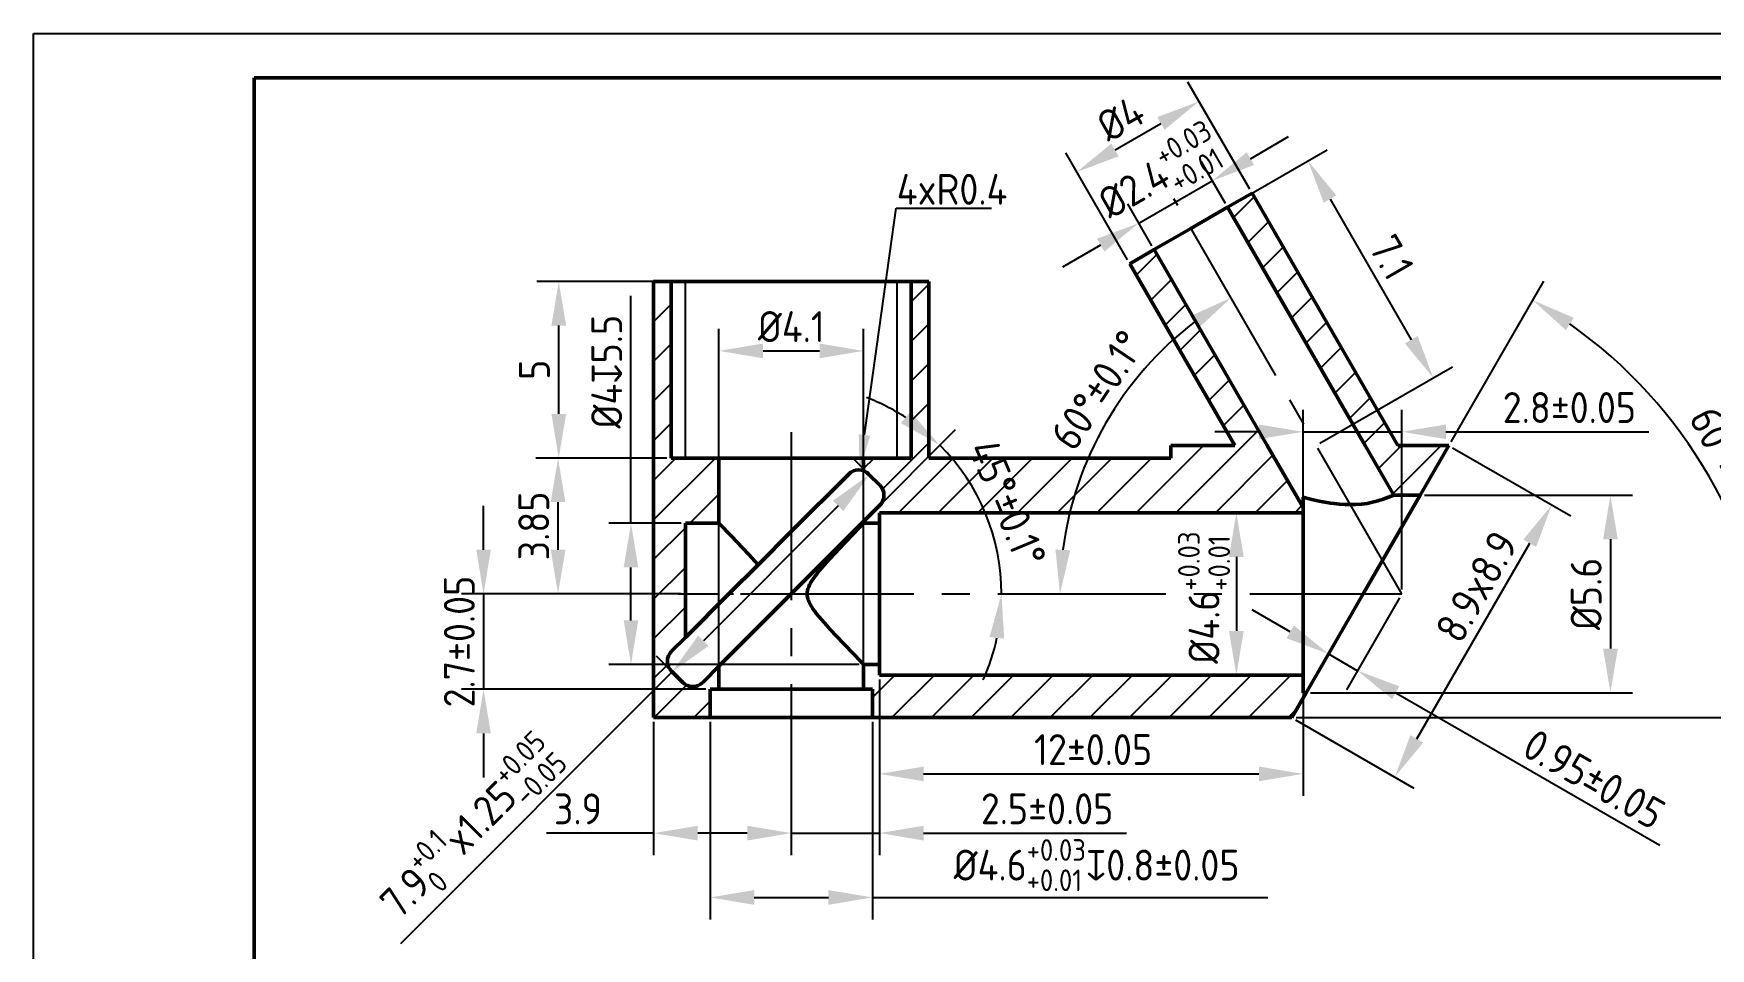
# Model space of a CAD drawing. Header units: millimetres. Extents: x 8465 to 8815, y 20 to 627.
# Drawn here: x 8465 to 8655, y 126.1 to 229.8 of the extents above; entities that cross this region are included whole.
import ezdxf
from ezdxf import colors
from ezdxf.entities.mleader import LeaderData, LeaderLine
from ezdxf.math import Vec2, Vec3

# ---------------------------------------------------------------- set-up
doc = ezdxf.new("R2010")
doc.units = ezdxf.units.MM
doc.linetypes.add('CENTER2', pattern=[28.575, 19.05, -3.175, 3.175, -3.175])
doc.layers.get('Defpoints').update_dxf_attribs({"linetype": 'CONTINUOUS'})
for name, color, linetype in [('中心线', 3, 'CENTER2'), ('尺寸', 4, 'CONTINUOUS'), ('细实线', 3, 'CONTINUOUS')]:
    doc.layers.add(name, color=color, linetype=linetype)
doc.layers.add('粗实线', color=2, linetype='CONTINUOUS', lineweight=50)
doc.styles.add('isocp3.5', font='isocp.shx', dxfattribs={"height": 3.5})
doc.styles.get("Standard").update_dxf_attribs({"font": '', "height": 2.5})
doc.styles.get('Standard').set_extended_font_data('SimSun')
doc.dimstyles.new('形位公差', dxfattribs={"dimtxt": 3.5, "dimasz": 5, "dimexe": 2.5, "dimexo": 0.5, "dimgap": 1, "dimtad": 1, "dimlfac": 0.25, "dimdsep": 46, "dimlunit": 6, "dimtxsty": 'isocp3.5', "dimcen": 2, "dimadec": 0, "dimazin": 0, "dimtfac": 1, "dimtmove": 0, "dimatfit": 3, "dimfxl": 1, "dimtolj": 1, "dimtzin": 0, "dimarcsym": 0})

# ---------------------------------------------------------------- blocks, each defined once
blk = doc.blocks.new('*D54')
at = {"layer": 'Defpoints', "color": 0, "ltscale": 0.5, "transparency": 16777216}
for p in [(8597.07, 222.07), (8603.08, 211.67), (8589.22, 203.67)]:
    blk.add_point(p, dxfattribs=at)
at = {"layer": '尺寸', "color": 0, "lineweight": -2, "ltscale": 0.5, "transparency": 16777216}
for p, q in [((8602.83, 212.11), (8595.82, 224.24)), ((8587.55, 216.57), (8592.74, 219.57)), ((8588.97, 204.11), (8581.97, 216.24))]:
    blk.add_line(p, q, dxfattribs=at)
at = {"layer": '尺寸', "color": 0, "ltscale": 0.5, "transparency": 16777216}
for points in [[(8592.33, 220.29), (8593.16, 218.85), (8597.07, 222.07)], [(8587.13, 217.29), (8587.96, 215.85), (8583.22, 214.07)]]:
    blk.add_solid(points, dxfattribs=at)
at = {"layer": '尺寸', "color": 0, "ltscale": 0.5, "transparency": 16777216, "insert": (8588.18, 220.11), "char_height": 3.5, "attachment_point": 5, "rotation": 30, "style": 'isocp3.5'}
blk.add_mtext('\\A1;%%C4', dxfattribs=at)
blk = doc.blocks.new('*D55')
at = {"layer": 'Defpoints', "color": 0, "ltscale": 0.5, "transparency": 16777216}
for p in [(8598.57, 213.08), (8600.31, 210.07), (8591.99, 205.27)]:
    blk.add_point(p, dxfattribs=at)
at = {"layer": '尺寸', "color": 0, "lineweight": -2, "ltscale": 0.5, "transparency": 16777216}
for p, q in [((8602.9, 215.58), (8607.23, 218.08)), ((8600.06, 210.51), (8597.32, 215.25)), ((8590.25, 208.28), (8598.57, 213.08)), ((8591.74, 205.71), (8589, 210.45)), ((8585.92, 205.78), (8581.59, 203.28))]:
    blk.add_line(p, q, dxfattribs=at)
at = {"layer": '尺寸', "color": 0, "ltscale": 0.5, "transparency": 16777216}
for points in [[(8602.48, 216.31), (8603.31, 214.86), (8598.57, 213.08)], [(8585.51, 206.51), (8586.34, 205.06), (8590.25, 208.28)]]:
    blk.add_solid(points, dxfattribs=at)
at = {"layer": '尺寸', "color": 0, "ltscale": 0.5, "transparency": 16777216, "insert": (8592.58, 213.86), "char_height": 3.5, "attachment_point": 5, "rotation": 29.9999, "style": 'isocp3.5'}
blk.add_mtext('\\A1;%%C2.4{\\H0.7x;\\S+0.03^ +0.01;}', dxfattribs=at)
blk = doc.blocks.new('*D56')
at = {"layer": 'Defpoints', "color": 0, "ltscale": 0.5, "transparency": 16777216}
for p in [(8596.15, 207.67), (8623.62, 190.74), (8610.35, 183.08)]:
    blk.add_point(p, dxfattribs=at)
at = {"layer": '尺寸', "color": 0, "lineweight": -2, "ltscale": 0.5, "transparency": 16777216}
for p, q in [((8596.58, 207.92), (8611.59, 216.58)), ((8611.92, 211), (8621.12, 195.07)), ((8610.78, 183.33), (8625.79, 191.99))]:
    blk.add_line(p, q, dxfattribs=at)
at = {"layer": '尺寸', "color": 0, "ltscale": 0.5, "transparency": 16777216}
for points in [[(8612.64, 211.42), (8611.2, 210.59), (8609.42, 215.33)], [(8621.84, 195.49), (8620.4, 194.65), (8623.62, 190.74)]]:
    blk.add_solid(points, dxfattribs=at)
at = {"layer": '尺寸', "color": 0, "ltscale": 0.5, "transparency": 16777216, "insert": (8618.9, 204.41), "char_height": 3.5, "attachment_point": 5, "rotation": 300, "style": 'isocp3.5'}
blk.add_mtext('\\A1;7.1', dxfattribs=at)
blk = doc.blocks.new('*D57')
at = {"layer": 'Defpoints', "color": 0, "ltscale": 0.5, "transparency": 16777216}
for p in [(8616.77, 168.16), (8620.06, 166.26), (8611.74, 159.46)]:
    blk.add_point(p, dxfattribs=at)
at = {"layer": '尺寸', "color": 0, "lineweight": -2, "ltscale": 0.5, "transparency": 16777216}
for p, q in [((8616.52, 167.73), (8610.49, 157.3)), ((8619.81, 165.83), (8613.79, 155.4)), ((8607.41, 161.96), (8603.08, 164.46)), ((8611.74, 159.46), (8615.04, 157.56)), ((8619.37, 155.06), (8649.29, 137.79))]:
    blk.add_line(p, q, dxfattribs=at)
at = {"layer": '尺寸', "color": 0, "ltscale": 0.5, "transparency": 16777216}
for points in [[(8607.83, 162.69), (8607, 161.24), (8611.74, 159.46)], [(8619.78, 155.79), (8618.95, 154.34), (8615.04, 157.56)]]:
    blk.add_solid(points, dxfattribs=at)
at = {"layer": '尺寸', "color": 0, "ltscale": 0.5, "transparency": 16777216, "insert": (8641.85, 145.26), "char_height": 3.5, "attachment_point": 5, "rotation": 330.0001, "style": 'isocp3.5'}
blk.add_mtext('\\A1;0.95±0.05', dxfattribs=at)
blk = doc.blocks.new('*D58')
at = {"layer": 'Defpoints', "color": 0, "ltscale": 0.5, "transparency": 16777216}
for p in [(8625.38, 183.08), (8637.05, 176.34), (8607.58, 152.25)]:
    blk.add_point(p, dxfattribs=at)
at = {"layer": '尺寸', "color": 0, "lineweight": -2, "ltscale": 0.5, "transparency": 16777216}
for p, q in [((8625.81, 182.83), (8639.22, 175.09)), ((8621.75, 149.84), (8634.55, 172.01)), ((8608.01, 152), (8621.42, 144.26))]:
    blk.add_line(p, q, dxfattribs=at)
at = {"layer": '尺寸', "color": 0, "ltscale": 0.5, "transparency": 16777216}
for points in [[(8633.83, 172.42), (8635.28, 171.59), (8637.05, 176.34)], [(8621.03, 150.25), (8622.48, 149.42), (8619.25, 145.51)]]:
    blk.add_solid(points, dxfattribs=at)
at = {"layer": '尺寸', "color": 0, "ltscale": 0.5, "transparency": 16777216, "insert": (8628.54, 167.09), "char_height": 3.5, "attachment_point": 5, "rotation": 60, "style": 'isocp3.5'}
blk.add_mtext('\\A1;8.9x8.9', dxfattribs=at)
blk = doc.blocks.new('*D59')
at = {"layer": 'Defpoints', "color": 0, "ltscale": 0.5, "transparency": 16777216}
for p in [(8622.14, 177.46), (8609.2, 155.06), (8643.7, 155.06)]:
    blk.add_point(p, dxfattribs=at)
at = {"layer": '尺寸', "color": 0, "lineweight": -2, "ltscale": 0.5, "transparency": 16777216}
for p, q in [((8622.64, 177.46), (8646.2, 177.46)), ((8643.7, 172.46), (8643.7, 160.06)), ((8609.7, 155.06), (8646.2, 155.06))]:
    blk.add_line(p, q, dxfattribs=at)
at = {"layer": '尺寸', "color": 0, "ltscale": 0.5, "transparency": 16777216}
for points in [[(8642.87, 172.46), (8644.53, 172.46), (8643.7, 177.46)], [(8642.87, 160.06), (8644.53, 160.06), (8643.7, 155.06)]]:
    blk.add_solid(points, dxfattribs=at)
at = {"layer": '尺寸', "color": 0, "ltscale": 0.5, "transparency": 16777216, "insert": (8640.95, 166.26), "char_height": 3.5, "attachment_point": 5, "rotation": 90, "style": 'isocp3.5'}
blk.add_mtext('\\A1;%%C5.6', dxfattribs=at)
blk = doc.blocks.new('*D60')
at = {"layer": 'Defpoints', "color": 0, "ltscale": 0.5, "transparency": 16777216}
for p in [(8649.42, 187.35), (8625.38, 183.08), (8622.14, 177.46), (8560.06, 152.25), (8607.58, 152.25)]:
    blk.add_point(p, dxfattribs=at)
at = {"layer": '尺寸', "color": 0, "lineweight": -2, "ltscale": 0.5, "transparency": 16777216}
for p, q in [((8625.63, 183.51), (8636.14, 201.71)), ((8608.08, 152.25), (8664.69, 152.25))]:
    blk.add_line(p, q, dxfattribs=at)
blk.add_arc((8607.58, 152.25), 54.62, 5.2471, 54.7528, dxfattribs=at)
at = {"layer": '尺寸', "color": 0, "ltscale": 0.5, "transparency": 16777216}
for points in [[(8638.65, 196.15), (8639.55, 197.55), (8634.89, 199.55)], [(8662.8, 157.28), (8661.13, 157.2), (8662.19, 152.25)]]:
    blk.add_solid(points, dxfattribs=at)
at = {"layer": '尺寸', "color": 0, "ltscale": 0.5, "transparency": 16777216, "insert": (8658.2, 179.24), "char_height": 3.5, "attachment_point": 5, "rotation": 298.0637, "style": 'isocp3.5'}
blk.add_mtext('\\A1;60°±0.25°', dxfattribs=at)
blk = doc.blocks.new('*D61')
at = {"layer": 'Defpoints', "color": 0, "ltscale": 0.5, "transparency": 16777216}
for p in [(8620.06, 184.63), (8608.86, 166.26), (8620.06, 166.26)]:
    blk.add_point(p, dxfattribs=at)
at = {"layer": '尺寸', "color": 0, "lineweight": -2, "ltscale": 0.5, "transparency": 16777216}
for p, q in [((8608.86, 166.76), (8608.86, 187.13)), ((8620.06, 166.76), (8620.06, 187.13)), ((8603.86, 184.63), (8598.86, 184.63)), ((8608.86, 184.63), (8620.06, 184.63)), ((8625.06, 184.63), (8648.04, 184.63))]:
    blk.add_line(p, q, dxfattribs=at)
at = {"layer": '尺寸', "color": 0, "ltscale": 0.5, "transparency": 16777216}
for points in [[(8603.86, 185.46), (8603.86, 183.8), (8608.86, 184.63)], [(8625.06, 185.46), (8625.06, 183.8), (8620.06, 184.63)]]:
    blk.add_solid(points, dxfattribs=at)
at = {"layer": '尺寸', "color": 0, "ltscale": 0.5, "transparency": 16777216, "insert": (8639.05, 187.38), "char_height": 3.5, "attachment_point": 5, "style": 'isocp3.5'}
blk.add_mtext('\\A1;2.8±0.05', dxfattribs=at)
blk = doc.blocks.new('*D62')
at = {"layer": 'Defpoints', "color": 0, "ltscale": 0.5, "transparency": 16777216}
for p in [(8608.86, 175.46), (8601.3, 157.06), (8608.86, 157.06)]:
    blk.add_point(p, dxfattribs=at)
at = {"layer": '尺寸', "color": 0, "lineweight": -2, "ltscale": 0.5, "transparency": 16777216}
for p, q in [((8608.36, 175.46), (8598.8, 175.46)), ((8601.3, 170.46), (8601.3, 162.06)), ((8608.36, 157.06), (8598.8, 157.06))]:
    blk.add_line(p, q, dxfattribs=at)
at = {"layer": '尺寸', "color": 0, "ltscale": 0.5, "transparency": 16777216}
for points in [[(8600.47, 170.46), (8602.14, 170.46), (8601.3, 175.46)], [(8600.47, 162.06), (8602.14, 162.06), (8601.3, 157.06)]]:
    blk.add_solid(points, dxfattribs=at)
at = {"layer": '尺寸', "color": 0, "ltscale": 0.5, "transparency": 16777216, "insert": (8597.64, 165.84), "char_height": 3.5, "attachment_point": 5, "rotation": 90, "style": 'isocp3.5'}
blk.add_mtext('\\A1;%%C4.6{\\H0.7x;\\S+0.03^ +0.01;}', dxfattribs=at)
blk = doc.blocks.new('*D63')
at = {"layer": 'Defpoints', "color": 0, "ltscale": 0.5, "transparency": 16777216}
for p in [(8594.22, 211.01), (8583.65, 179.51), (8545.68, 166.26), (8620.06, 166.26), (8620.06, 166.26)]:
    blk.add_point(p, dxfattribs=at)
at = {"layer": '尺寸', "color": 0, "lineweight": -2, "ltscale": 0.5, "transparency": 16777216}
blk.add_arc((8620.06, 166.26), 38.74, 127.3993, 172.6007, dxfattribs=at)
at = {"layer": '尺寸', "color": 0, "ltscale": 0.5, "transparency": 16777216}
for points in [[(8596.06, 197.73), (8596.99, 196.35), (8600.68, 199.81)], [(8582.47, 171.2), (8580.8, 171.3), (8581.31, 166.26)]]:
    blk.add_solid(points, dxfattribs=at)
at = {"layer": '尺寸', "color": 0, "ltscale": 0.5, "transparency": 16777216, "insert": (8585.59, 189.36), "char_height": 3.5, "attachment_point": 5, "rotation": 56.1696, "style": 'isocp3.5'}
blk.add_mtext('\\A1;60°±0.1°', dxfattribs=at)
blk = doc.blocks.new('*D64')
at = {"layer": 'Defpoints', "color": 0, "ltscale": 0.5, "transparency": 16777216}
for p in [(8559.06, 174.46), (8573.87, 172.43), (8545.68, 166.26), (8550.86, 166.26), (8620.06, 166.26)]:
    blk.add_point(p, dxfattribs=at)
at = {"layer": '尺寸', "color": 0, "lineweight": -2, "ltscale": 0.5, "transparency": 16777216}
blk.add_line((8559.41, 174.82), (8569.47, 184.88), dxfattribs=at)
for start, end in [(57.046, 69.092), (360, 45.0001), (335.9081, 347.9541)]:
    blk.add_arc((8550.86, 166.26), 23.83, start, end, dxfattribs=at)
at = {"layer": '尺寸', "color": 0, "ltscale": 0.5, "transparency": 16777216}
for points in [[(8564.34, 186.9), (8563.29, 185.61), (8567.7, 183.11)], [(8573.33, 161.38), (8574.99, 161.2), (8574.68, 166.26)]]:
    blk.add_solid(points, dxfattribs=at)
at = {"layer": '尺寸', "color": 0, "ltscale": 0.5, "transparency": 16777216, "insert": (8575.37, 176.52), "char_height": 3.5, "attachment_point": 5, "rotation": 292.714, "style": 'isocp3.5'}
blk.add_mtext('\\A1;45°±0.1°', dxfattribs=at)
blk = doc.blocks.new('*D65')
at = {"layer": 'Defpoints', "color": 0, "ltscale": 0.5, "transparency": 16777216}
for p in [(8559.06, 193.8), (8542.66, 155.46), (8559.06, 155.46)]:
    blk.add_point(p, dxfattribs=at)
at = {"layer": '尺寸', "color": 0, "lineweight": -2, "ltscale": 0.5, "transparency": 16777216}
for p, q in [((8542.66, 155.96), (8542.66, 196.3)), ((8559.06, 155.96), (8559.06, 196.3)), ((8547.66, 193.8), (8554.06, 193.8))]:
    blk.add_line(p, q, dxfattribs=at)
at = {"layer": '尺寸', "color": 0, "ltscale": 0.5, "transparency": 16777216}
for points in [[(8547.66, 194.63), (8547.66, 192.96), (8542.66, 193.8)], [(8554.06, 194.63), (8554.06, 192.96), (8559.06, 193.8)]]:
    blk.add_solid(points, dxfattribs=at)
at = {"layer": '尺寸', "color": 0, "ltscale": 0.5, "transparency": 16777216, "insert": (8550.86, 196.55), "char_height": 3.5, "attachment_point": 5, "style": 'isocp3.5'}
blk.add_mtext('\\A1;%%C4.1', dxfattribs=at)
blk = doc.blocks.new('*D66')
at = {"layer": 'Defpoints', "color": 0, "ltscale": 0.5, "transparency": 16777216}
for p in [(8524.5, 201.66), (8537.26, 201.66), (8537.26, 181.66)]:
    blk.add_point(p, dxfattribs=at)
at = {"layer": '尺寸', "color": 0, "lineweight": -2, "ltscale": 0.5, "transparency": 16777216}
for p, q in [((8536.76, 201.66), (8522, 201.66)), ((8524.5, 186.66), (8524.5, 196.66)), ((8536.76, 181.66), (8522, 181.66))]:
    blk.add_line(p, q, dxfattribs=at)
at = {"layer": '尺寸', "color": 0, "ltscale": 0.5, "transparency": 16777216}
for points in [[(8523.67, 196.66), (8525.34, 196.66), (8524.5, 201.66)], [(8523.67, 186.66), (8525.34, 186.66), (8524.5, 181.66)]]:
    blk.add_solid(points, dxfattribs=at)
at = {"layer": '尺寸', "color": 0, "ltscale": 0.5, "transparency": 16777216, "insert": (8521.75, 191.66), "char_height": 3.5, "attachment_point": 5, "rotation": 90, "style": 'isocp3.5'}
blk.add_mtext('\\A1;5', dxfattribs=at)
blk = doc.blocks.new('*D67')
at = {"layer": 'Defpoints', "color": 0, "ltscale": 0.5, "transparency": 16777216}
for p in [(8538.86, 174.26), (8532.69, 158.26), (8559.06, 158.26)]:
    blk.add_point(p, dxfattribs=at)
at = {"layer": '尺寸', "color": 0, "lineweight": -2, "ltscale": 0.5, "transparency": 16777216}
for p, q in [((8532.69, 174.26), (8532.69, 200.02)), ((8538.36, 174.26), (8530.19, 174.26)), ((8532.69, 163.26), (8532.69, 169.26)), ((8558.56, 158.26), (8530.19, 158.26))]:
    blk.add_line(p, q, dxfattribs=at)
at = {"layer": '尺寸', "color": 0, "ltscale": 0.5, "transparency": 16777216}
for points in [[(8531.86, 169.26), (8533.52, 169.26), (8532.69, 174.26)], [(8531.86, 163.26), (8533.52, 163.26), (8532.69, 158.26)]]:
    blk.add_solid(points, dxfattribs=at)
at = {"layer": '尺寸', "color": 0, "ltscale": 0.5, "transparency": 16777216, "insert": (8529.94, 191.44), "char_height": 3.5, "attachment_point": 5, "rotation": 90, "style": 'isocp3.5'}
blk.add_mtext('\\A1;%%C4{\\Fgdt|c134;x\\Fisocp|c134;\\H0.99998x;5.5}', dxfattribs=at)
blk = doc.blocks.new('*D68')
at = {"layer": 'Defpoints', "color": 0, "ltscale": 0.5, "transparency": 16777216}
for p in [(8524.42, 181.66), (8537.26, 181.66), (8538.86, 166.26)]:
    blk.add_point(p, dxfattribs=at)
at = {"layer": '尺寸', "color": 0, "lineweight": -2, "ltscale": 0.5, "transparency": 16777216}
for p, q in [((8536.76, 181.66), (8521.92, 181.66)), ((8524.42, 171.26), (8524.42, 176.66)), ((8538.36, 166.26), (8521.92, 166.26))]:
    blk.add_line(p, q, dxfattribs=at)
at = {"layer": '尺寸', "color": 0, "ltscale": 0.5, "transparency": 16777216}
for points in [[(8523.59, 176.66), (8525.26, 176.66), (8524.42, 181.66)], [(8523.59, 171.26), (8525.26, 171.26), (8524.42, 166.26)]]:
    blk.add_solid(points, dxfattribs=at)
at = {"layer": '尺寸', "color": 0, "ltscale": 0.5, "transparency": 16777216, "insert": (8521.67, 173.96), "char_height": 3.5, "attachment_point": 5, "rotation": 90, "style": 'isocp3.5'}
blk.add_mtext('\\A1;3.85', dxfattribs=at)
blk = doc.blocks.new('*D69')
at = {"layer": 'Defpoints', "color": 0, "ltscale": 0.5, "transparency": 16777216}
for p in [(8538.86, 166.26), (8515.98, 155.46), (8541.66, 155.46)]:
    blk.add_point(p, dxfattribs=at)
at = {"layer": '尺寸', "color": 0, "lineweight": -2, "ltscale": 0.5, "transparency": 16777216}
for p, q in [((8515.98, 171.26), (8515.98, 176.26)), ((8538.36, 166.26), (8513.48, 166.26)), ((8515.98, 166.26), (8515.98, 155.46)), ((8541.16, 155.46), (8513.48, 155.46)), ((8515.98, 150.46), (8515.98, 145.46))]:
    blk.add_line(p, q, dxfattribs=at)
at = {"layer": '尺寸', "color": 0, "ltscale": 0.5, "transparency": 16777216}
for points in [[(8515.15, 171.26), (8516.81, 171.26), (8515.98, 166.26)], [(8515.15, 150.46), (8516.81, 150.46), (8515.98, 155.46)]]:
    blk.add_solid(points, dxfattribs=at)
at = {"layer": '尺寸', "color": 0, "ltscale": 0.5, "transparency": 16777216, "insert": (8513.23, 160.86), "char_height": 3.5, "attachment_point": 5, "rotation": 90, "style": 'isocp3.5'}
blk.add_mtext('\\A1;2.7±0.05', dxfattribs=at)
blk = doc.blocks.new('*D70')
at = {"layer": 'Defpoints', "color": 0, "ltscale": 0.5, "transparency": 16777216}
for p in [(8560.86, 157.06), (8608.86, 157.06), (8608.86, 145.87)]:
    blk.add_point(p, dxfattribs=at)
at = {"layer": '尺寸', "color": 0, "lineweight": -2, "ltscale": 0.5, "transparency": 16777216}
for p, q in [((8560.86, 156.56), (8560.86, 143.37)), ((8608.86, 156.56), (8608.86, 143.37)), ((8565.86, 145.87), (8603.86, 145.87))]:
    blk.add_line(p, q, dxfattribs=at)
at = {"layer": '尺寸', "color": 0, "ltscale": 0.5, "transparency": 16777216}
for points in [[(8565.86, 146.7), (8565.86, 145.03), (8560.86, 145.87)], [(8603.86, 146.7), (8603.86, 145.03), (8608.86, 145.87)]]:
    blk.add_solid(points, dxfattribs=at)
at = {"layer": '尺寸', "color": 0, "ltscale": 0.5, "transparency": 16777216, "insert": (8585.07, 148.62), "char_height": 3.5, "attachment_point": 5, "style": 'isocp3.5'}
blk.add_mtext('\\A1;12±0.05', dxfattribs=at)
blk = doc.blocks.new('*D71')
at = {"layer": 'Defpoints', "color": 0, "ltscale": 0.5, "transparency": 16777216}
for p in [(8559.7, 179.76), (8560.26, 179.2), (8537.92, 156.86)]:
    blk.add_point(p, dxfattribs=at)
at = {"layer": '尺寸', "color": 0, "lineweight": -2, "ltscale": 0.5, "transparency": 16777216}
for p, q in [((8559.91, 179.56), (8557.93, 181.53)), ((8556.16, 176.23), (8540.89, 160.96)), ((8537.56, 157.21), (8535.59, 159.19)), ((8537.35, 157.42), (8506.55, 126.62))]:
    blk.add_line(p, q, dxfattribs=at)
at = {"layer": '尺寸', "color": 0, "ltscale": 0.5, "transparency": 16777216}
for points in [[(8555.57, 176.82), (8556.75, 175.64), (8559.7, 179.76)], [(8540.3, 161.54), (8541.48, 160.37), (8537.35, 157.42)]]:
    blk.add_solid(points, dxfattribs=at)
at = {"layer": '尺寸', "color": 0, "ltscale": 0.5, "transparency": 16777216, "insert": (8514.38, 139.7), "char_height": 3.5, "attachment_point": 5, "rotation": 45, "style": 'isocp3.5'}
blk.add_mtext('\\A1;7.9{\\H0.7x;\\S+0.1^ 0;\\H1.4286x;x1.25\\H0.7x;\\S+0.05^ -0.05;}', dxfattribs=at)
blk = doc.blocks.new('*D72')
at = {"layer": 'Defpoints', "color": 0, "ltscale": 0.5, "transparency": 16777216}
for p in [(8535.26, 152.25), (8550.86, 152.25), (8535.26, 139.15)]:
    blk.add_point(p, dxfattribs=at)
at = {"layer": '尺寸', "color": 0, "lineweight": -2, "ltscale": 0.5, "transparency": 16777216}
for p, q in [((8535.26, 151.75), (8535.26, 136.65)), ((8550.86, 151.75), (8550.86, 136.65)), ((8535.26, 139.15), (8523.11, 139.15)), ((8545.86, 139.15), (8540.26, 139.15))]:
    blk.add_line(p, q, dxfattribs=at)
at = {"layer": '尺寸', "color": 0, "ltscale": 0.5, "transparency": 16777216}
for points in [[(8540.26, 139.99), (8540.26, 138.32), (8535.26, 139.15)], [(8545.86, 139.99), (8545.86, 138.32), (8550.86, 139.15)]]:
    blk.add_solid(points, dxfattribs=at)
at = {"layer": '尺寸', "color": 0, "ltscale": 0.5, "transparency": 16777216, "insert": (8526.68, 141.9), "char_height": 3.5, "attachment_point": 5, "style": 'isocp3.5'}
blk.add_mtext('\\A1;3.9', dxfattribs=at)
blk = doc.blocks.new('*D73')
at = {"layer": 'Defpoints', "color": 0, "ltscale": 0.5, "transparency": 16777216}
for p in [(8560.86, 157.06), (8550.86, 152.25), (8560.86, 139.16)]:
    blk.add_point(p, dxfattribs=at)
at = {"layer": '尺寸', "color": 0, "lineweight": -2, "ltscale": 0.5, "transparency": 16777216}
for p, q in [((8560.86, 156.56), (8560.86, 136.66)), ((8550.86, 151.75), (8550.86, 136.66)), ((8545.86, 139.16), (8540.86, 139.16)), ((8550.86, 139.16), (8560.86, 139.16)), ((8565.86, 139.16), (8588.84, 139.16))]:
    blk.add_line(p, q, dxfattribs=at)
at = {"layer": '尺寸', "color": 0, "ltscale": 0.5, "transparency": 16777216}
for points in [[(8545.86, 139.99), (8545.86, 138.32), (8550.86, 139.16)], [(8565.86, 139.99), (8565.86, 138.32), (8560.86, 139.16)]]:
    blk.add_solid(points, dxfattribs=at)
at = {"layer": '尺寸', "color": 0, "ltscale": 0.5, "transparency": 16777216, "insert": (8579.85, 141.91), "char_height": 3.5, "attachment_point": 5, "style": 'isocp3.5'}
blk.add_mtext('\\A1;2.5±0.05', dxfattribs=at)
blk = doc.blocks.new('*D74')
at = {"layer": 'Defpoints', "color": 0, "ltscale": 0.5, "transparency": 16777216}
for p in [(8541.66, 152.25), (8560.06, 152.25), (8560.06, 131.87)]:
    blk.add_point(p, dxfattribs=at)
at = {"layer": '尺寸', "color": 0, "lineweight": -2, "ltscale": 0.5, "transparency": 16777216}
for p, q in [((8541.66, 151.75), (8541.66, 129.37)), ((8560.06, 151.75), (8560.06, 129.37)), ((8546.66, 131.87), (8555.06, 131.87)), ((8560.06, 131.87), (8604.88, 131.87))]:
    blk.add_line(p, q, dxfattribs=at)
at = {"layer": '尺寸', "color": 0, "ltscale": 0.5, "transparency": 16777216}
for points in [[(8546.66, 132.7), (8546.66, 131.03), (8541.66, 131.87)], [(8555.06, 132.7), (8555.06, 131.03), (8560.06, 131.87)]]:
    blk.add_solid(points, dxfattribs=at)
at = {"layer": '尺寸', "color": 0, "ltscale": 0.5, "transparency": 16777216, "insert": (8585.46, 135.53), "char_height": 3.5, "attachment_point": 5, "style": 'isocp3.5'}
blk.add_mtext('\\A1;%%C4.6{\\H0.7x;\\S+0.03^ +0.01;\\Fgdt|c134;\\H1.4286x;x\\Fisocp|c134;\\H0.99998x;0.8±0.05}', dxfattribs=at)

msp = doc.modelspace()

# ---------------------------------------------------------------- hatches: boundary and pattern name
at = {"layer": '细实线', "ltscale": 0.5}
h = msp.add_hatch(dxfattribs=at)
h.set_pattern_fill('ANSI31', color=256)
h.paths.add_polyline_path([(8591.992, 205.272), (8589.22, 203.672), (8601.111, 183.077), (8593.857, 183.077), (8593.857, 181.662), (8566.457, 181.662), (8566.457, 201.662), (8564.522, 201.662), (8564.457, 201.624), (8564.457, 181.662), (8559.057, 181.662), (8559.057, 180.204, -0.105874), (8559.621, 179.842), (8560.898, 178.565, -0.4123369), (8560.905, 176.31), (8559.057, 174.462), (8559.057, 174.262), (8560.857, 174.262), (8560.857, 175.462), (8608.857, 175.462), (8608.857, 176.061), (8604.806, 183.077)])
h.paths.add_polyline_path([(8603.077, 211.672), (8600.305, 210.072), (8615.891, 183.077), (8619.133, 177.462), (8622.135, 177.462), (8625.377, 183.077), (8619.586, 183.077)])
h.paths.add_polyline_path([(8542.657, 181.662), (8537.257, 181.662), (8537.257, 201.662), (8535.257, 201.662), (8535.257, 152.246), (8541.657, 152.246), (8541.657, 155.462), (8542.657, 155.462), (8542.657, 158.062), (8540.82, 156.225, -0.4142142), (8538.557, 156.216), (8537.28, 157.494, -0.412677), (8537.274, 159.75), (8538.857, 161.333), (8538.857, 174.262), (8542.657, 174.262)])
h.paths.add_polyline_path([(8609.203, 155.062), (8608.857, 155.062), (8608.857, 157.062), (8560.857, 157.062), (8560.857, 158.262), (8559.057, 158.262), (8559.057, 155.462), (8560.057, 155.462), (8560.057, 152.246), (8607.577, 152.246)])

# ---------------------------------------------------------------- linework, layer by layer
at = {"layer": '中心线'}
for p, q in [((8620.057, 166.262), (8594.219, 211.014)), ((8550.857, 184.603), (8550.857, 149.303)), ((8545.684, 166.262), (8620.057, 166.262))]:
    msp.add_line(p, q, dxfattribs=at)
at = {"layer": '中心线', "ltscale": 0.247061}
msp.add_line((8538.033, 166.262), (8547.916, 166.262), dxfattribs=at)
at = {"layer": '尺寸', "ltscale": 0.5}
for p, q in [((8589.22, 203.672), (8603.077, 211.672)), ((8562.753, 209.98), (8573.538, 209.98))]:
    msp.add_line(p, q, dxfattribs=at)
at = {"layer": '粗实线'}
for p, q in [((8489.975, 224.759), (8756.975, 224.759)), ((8489.975, 24.759), (8489.975, 224.759)), ((8619.586, 183.077), (8603.077, 211.672)), ((8615.891, 183.077), (8600.305, 210.072)), ((8604.806, 183.077), (8591.992, 205.272)), ((8601.111, 183.077), (8589.22, 203.672)), ((8535.257, 201.662), (8535.257, 152.246)), ((8537.257, 201.662), (8537.257, 181.662)), ((8562.857, 201.662), (8538.857, 201.662)), ((8564.457, 201.662), (8564.457, 181.662)), ((8566.457, 201.662), (8566.457, 181.662)), ((8593.857, 181.662), (8566.457, 181.662)), ((8608.857, 175.462), (8560.857, 175.462)), ((8608.857, 157.062), (8560.857, 157.062)), ((8560.057, 152.246), (8607.577, 152.246))]:
    msp.add_line(p, q, dxfattribs=at)
at = {"layer": '粗实线', "ltscale": 0.080002}
msp.add_line((8603.077, 211.672), (8600.305, 210.072), dxfattribs=at)
at = {"layer": '粗实线', "ltscale": 0.119999}
for p, q in [((8600.305, 210.072), (8596.149, 207.672)), ((8596.149, 207.672), (8591.992, 205.272))]:
    msp.add_line(p, q, dxfattribs=at)
at = {"layer": '粗实线', "ltscale": 0.080001}
msp.add_line((8591.992, 205.272), (8589.22, 203.672), dxfattribs=at)
at = {"layer": '粗实线', "ltscale": 0.05}
for p, q in [((8535.257, 201.662), (8537.257, 201.662)), ((8564.457, 201.662), (8566.457, 201.662)), ((8608.857, 157.062), (8608.857, 155.062))]:
    msp.add_line(p, q, dxfattribs=at)
at = {"layer": '粗实线', "ltscale": 0.04}
msp.add_line((8538.857, 201.662), (8537.257, 201.662), dxfattribs=at)
at = {"layer": '粗实线', "ltscale": 0.039999}
msp.add_line((8564.457, 201.662), (8562.857, 201.662), dxfattribs=at)
at = {"layer": '粗实线', "ltscale": 0.001872}
msp.add_line((8564.457, 201.624), (8564.522, 201.662), dxfattribs=at)
at = {"layer": '粗实线', "ltscale": 0.035381}
msp.add_line((8593.857, 183.077), (8593.857, 181.662), dxfattribs=at)
at = {"layer": '粗实线', "ltscale": 0.181352}
msp.add_line((8593.857, 183.077), (8601.111, 183.077), dxfattribs=at)
at = {"layer": '粗实线', "ltscale": 0.202541}
msp.add_line((8608.857, 176.061), (8604.806, 183.077), dxfattribs=at)
at = {"layer": '粗实线', "ltscale": 0.162099}
msp.add_line((8619.133, 177.462), (8615.891, 183.077), dxfattribs=at)
at = {"layer": '粗实线', "ltscale": 0.144778}
msp.add_line((8619.586, 183.077), (8625.377, 183.077), dxfattribs=at)
at = {"layer": '粗实线', "ltscale": 0.162098}
msp.add_line((8625.377, 183.077), (8622.135, 177.462), dxfattribs=at)
at = {"layer": '粗实线', "ltscale": 0.135}
for p, q in [((8542.657, 181.662), (8537.257, 181.662)), ((8564.457, 181.662), (8559.057, 181.662))]:
    msp.add_line(p, q, dxfattribs=at)
at = {"layer": '粗实线', "ltscale": 0.205}
for p, q in [((8550.857, 181.662), (8542.657, 181.662)), ((8559.057, 181.662), (8550.857, 181.662)), ((8550.857, 155.462), (8542.657, 155.462)), ((8559.057, 155.462), (8550.857, 155.462))]:
    msp.add_line(p, q, dxfattribs=at)
at = {"layer": '粗实线', "ltscale": 0.185001}
msp.add_line((8542.657, 174.262), (8542.657, 181.662), dxfattribs=at)
at = {"layer": '粗实线', "ltscale": 0.036433}
msp.add_line((8559.057, 180.204), (8559.057, 181.662), dxfattribs=at)
at = {"layer": '粗实线', "ltscale": 0.23}
for p, q in [((8557.362, 179.838), (8550.857, 173.333)), ((8608.857, 175.462), (8608.857, 166.262)), ((8541.657, 152.246), (8550.857, 152.246)), ((8550.857, 152.246), (8560.057, 152.246))]:
    msp.add_line(p, q, dxfattribs=at)
at = {"layer": '粗实线', "ltscale": 0.044999}
for p, q in [((8559.625, 179.838), (8560.898, 178.565)), ((8537.28, 157.494), (8538.553, 156.221))]:
    msp.add_line(p, q, dxfattribs=at)
at = {"layer": '粗实线', "ltscale": 0.029105}
msp.add_line((8608.857, 177.225), (8608.857, 176.061), dxfattribs=at)
at = {"layer": '粗实线', "ltscale": 0.323316}
msp.add_line((8622.135, 177.462), (8615.669, 166.262), dxfattribs=at)
at = {"layer": '粗实线', "ltscale": 0.075056}
msp.add_line((8622.135, 177.462), (8619.133, 177.462), dxfattribs=at)
at = {"layer": '粗实线', "ltscale": 0.065087}
for p, q in [((8560.898, 176.303), (8559.057, 174.462)), ((8542.657, 158.062), (8540.816, 156.221))]:
    msp.add_line(p, q, dxfattribs=at)
at = {"layer": '粗实线', "ltscale": 0.03}
msp.add_line((8560.857, 175.462), (8560.857, 174.262), dxfattribs=at)
at = {"layer": '粗实线', "ltscale": 0.014975}
msp.add_line((8608.857, 176.061), (8608.857, 175.462), dxfattribs=at)
at = {"layer": '粗实线', "ltscale": 0.095}
msp.add_line((8538.857, 174.262), (8542.657, 174.262), dxfattribs=at)
at = {"layer": '粗实线', "ltscale": 0.323222}
msp.add_line((8538.857, 174.262), (8538.857, 161.333), dxfattribs=at)
at = {"layer": '粗实线', "ltscale": 0.1331}
msp.add_line((8550.857, 173.333), (8547.092, 169.568), dxfattribs=at)
at = {"layer": '粗实线', "ltscale": 0.289914}
msp.add_line((8559.057, 174.462), (8550.857, 166.262), dxfattribs=at)
at = {"layer": '粗实线', "ltscale": 0.005}
msp.add_line((8559.057, 174.262), (8559.057, 174.462), dxfattribs=at)
at = {"layer": '粗实线', "ltscale": 0.045}
for p, q in [((8559.057, 174.262), (8560.857, 174.262)), ((8559.057, 158.262), (8560.857, 158.262))]:
    msp.add_line(p, q, dxfattribs=at)
at = {"layer": '粗实线', "ltscale": 0.2}
for p, q in [((8560.857, 166.262), (8560.857, 174.262)), ((8560.857, 158.262), (8560.857, 166.262))]:
    msp.add_line(p, q, dxfattribs=at)
at = {"layer": '粗实线', "ltscale": 0.1169}
msp.add_line((8543.786, 166.262), (8547.092, 169.568), dxfattribs=at)
at = {"layer": '粗实线', "ltscale": 0.174264}
msp.add_line((8538.857, 161.333), (8543.786, 166.262), dxfattribs=at)
at = {"layer": '粗实线', "ltscale": 0.289913}
msp.add_line((8550.857, 166.262), (8542.657, 158.062), dxfattribs=at)
at = {"layer": '粗实线', "ltscale": 0.229999}
msp.add_line((8608.857, 166.262), (8608.857, 157.062), dxfattribs=at)
at = {"layer": '粗实线', "ltscale": 0.323315}
msp.add_line((8615.669, 166.262), (8609.203, 155.062), dxfattribs=at)
at = {"layer": '粗实线', "ltscale": 0.055736}
msp.add_line((8538.857, 161.333), (8537.28, 159.756), dxfattribs=at)
at = {"layer": '粗实线', "ltscale": 0.065001}
msp.add_line((8542.657, 155.462), (8542.657, 158.062), dxfattribs=at)
at = {"layer": '粗实线', "ltscale": 0.070001}
msp.add_line((8559.057, 155.462), (8559.057, 158.262), dxfattribs=at)
at = {"layer": '粗实线', "ltscale": 0.029999}
msp.add_line((8560.857, 158.262), (8560.857, 157.062), dxfattribs=at)
at = {"layer": '粗实线', "ltscale": 0.08038}
for p, q in [((8541.657, 155.462), (8541.657, 152.246)), ((8560.057, 155.462), (8560.057, 152.246))]:
    msp.add_line(p, q, dxfattribs=at)
at = {"layer": '粗实线', "ltscale": 0.025}
for p, q in [((8541.657, 155.462), (8542.657, 155.462)), ((8559.057, 155.462), (8560.057, 155.462))]:
    msp.add_line(p, q, dxfattribs=at)
at = {"layer": '粗实线', "ltscale": 0.081269}
msp.add_line((8609.203, 155.062), (8607.577, 152.246), dxfattribs=at)
at = {"layer": '粗实线', "ltscale": 0.008645}
msp.add_line((8609.203, 155.062), (8608.857, 155.062), dxfattribs=at)
at = {"layer": '粗实线', "ltscale": 0.16}
msp.add_line((8535.257, 152.246), (8541.657, 152.246), dxfattribs=at)
at = {"layer": '粗实线'}
for points in [[(8614.214, 176.381), (8613.604, 176.394), (8612.998, 176.433), (8612.399, 176.494), (8611.975, 176.55), (8611.558, 176.614), (8611.114, 176.692), (8610.682, 176.777), (8610.021, 176.924), (8609.406, 177.077), (8608.857, 177.225)], [(8547.092, 169.568), (8546.739, 169.965), (8546.036, 170.734), (8545.347, 171.468), (8544.067, 172.809), (8542.657, 174.262)], [(8552.657, 166.262), (8552.668, 166.459), (8552.7, 166.656), (8552.75, 166.848), (8552.83, 167.07), (8552.927, 167.284), (8553.016, 167.453), (8553.111, 167.619), (8553.26, 167.854), (8553.417, 168.083), (8553.7, 168.462), (8553.994, 168.831), (8554.294, 169.19), (8554.588, 169.53), (8555.183, 170.195), (8555.776, 170.839), (8556.916, 172.047), (8557.858, 173.028), (8559.057, 174.262)], [(8559.057, 158.262), (8558.045, 159.303), (8556.736, 160.665), (8556.009, 161.434), (8555.257, 162.247), (8554.876, 162.668), (8554.28, 163.35), (8553.987, 163.701), (8553.734, 164.017), (8553.488, 164.342), (8553.317, 164.584), (8553.155, 164.834), (8552.994, 165.11), (8552.921, 165.252), (8552.854, 165.397), (8552.794, 165.545), (8552.743, 165.697), (8552.697, 165.882), (8552.667, 166.071), (8552.657, 166.262)]]:
    msp.add_lwpolyline(points, dxfattribs=at)
for centre, radius, start, end in [((8558.494, 178.707), 1.6, 45, 134.99995), ((8559.766, 177.434), 1.6, 315, 45), ((8614.343, 187.569), 11.185, 269.34233, 295.35884), ((8538.412, 158.625), 1.6, 135, 225), ((8539.685, 157.352), 1.6, 225, 315)]:
    msp.add_arc(centre, radius, start, end, dxfattribs=at)
at = {"layer": '细实线'}
for p, q in [((8464.975, 229.759), (8761.975, 229.759)), ((8464.975, 19.759), (8464.975, 229.759)), ((8538.857, 181.662), (8538.857, 201.662)), ((8562.857, 181.662), (8562.857, 201.662))]:
    msp.add_line(p, q, dxfattribs=at)

# ---------------------------------------------------------------- texts
at = {"layer": '尺寸', "ltscale": 0.5, "insert": (8562.81, 213.858), "char_height": 3.5, "attachment_point": 1, "style": 'isocp3.5'}
msp.add_mtext_dynamic_manual_height_columns('\\A1;4xR0.4', width=13.90295, gutter_width=25, heights=[0], dxfattribs=at)

# ---------------------------------------------------------------- dimensions: what is measured, and where the dimension line sits
at = {"layer": '尺寸', "ltscale": 0.5}
for base, p1, p2, angle, text, picture, middle, dimtype in [((8598.567, 213.084), (8591.992, 205.272), (8600.305, 210.072), 29.99995, '%%C<>{\\H0.7x;\\S+0.03^ +0.01;}', '*D55', (8594.41, 210.684), 161), ((8597.072, 222.073), (8589.22, 203.672), (8603.077, 211.672), 29.99999, '%%C<>', '*D54', (8589.554, 217.732), 161), ((8532.689, 158.262), (8538.857, 174.262), (8559.057, 158.262), 90, '%%C<>{\\Fgdt|c134;x\\Fisocp|c134;\\H0.99998x;5.5}', '*D67', (8532.689, 191.439), 160), ((8601.304, 157.062), (8608.857, 175.462), (8608.857, 157.062), 90, '%%C<>{\\H0.7x;\\S+0.03^ +0.01;}', '*D62', (8601.304, 165.844), 160), ((8637.053, 176.336), (8607.577, 152.246), (8625.377, 183.077), 59.99997, '<>x8.9', '*D58', (8630.921, 165.714), 161), ((8559.699, 179.765), (8537.917, 156.857), (8560.261, 179.202), 45, '<>{\\H0.7x;\\S+0.1^ 0;\\H1.4286x;x1.25\\H0.7x;\\S+0.05^ -0.05;}', '*D71', (8517.006, 137.072), 161), ((8515.98, 155.462), (8538.857, 166.262), (8541.657, 155.462), 90, '<>±0.05', '*D69', (8515.98, 160.862), 160), ((8611.745, 159.465), (8620.057, 166.262), (8616.766, 168.162), 150.00008, '<>±0.05', '*D57', (8640.474, 142.878), 161)]:
    dim = msp.add_linear_dim(base=base, p1=p1, p2=p2, angle=angle, text=text, dimstyle='形位公差', dxfattribs=at)
    dim.commit()
    dim.dimension.update_dxf_attribs({"geometry": picture, "text_midpoint": middle, "dimtype": dimtype})
dim = msp.add_aligned_dim(p1=(8596.149, 207.672), p2=(8610.349, 183.077), distance=15.325, dimstyle='形位公差', dxfattribs=at)
dim.commit()
dim.dimension.update_dxf_attribs({"geometry": '*D56', "text_midpoint": (8618.902, 204.412)})
for base, line1, line2, text, picture, middle in [((8583.65, 179.513), ((8545.684, 166.262), (8620.057, 166.262)), ((8620.057, 166.262), (8594.219, 211.014)), '<>±0.1°', '*D63', (8587.873, 187.832)), ((8649.416, 187.354), ((8560.057, 152.246), (8607.577, 152.246)), ((8625.377, 183.077), (8622.135, 177.462)), '<>±0.25°', '*D60', (8655.773, 177.941)), ((8573.871, 172.428), ((8545.684, 166.262), (8620.057, 166.262)), ((8559.057, 174.462), (8550.857, 166.262)), '<>±0.1°', '*D64', (8572.835, 175.462))]:
    dim = msp.add_angular_dim_2l(base=base, line1=line1, line2=line2, text=text, dimstyle='形位公差', dxfattribs=at)
    dim.commit()
    dim.dimension.update_dxf_attribs({"geometry": picture, "text_midpoint": middle, "dimtype": 162})
for base, p1, p2, picture, middle in [((8524.502, 201.662), (8537.257, 181.662), (8537.257, 201.662), '*D66', (8521.752, 191.662)), ((8524.424, 181.662), (8538.857, 166.262), (8537.257, 181.662), '*D68', (8521.674, 173.962))]:
    dim = msp.add_linear_dim(base=base, p1=p1, p2=p2, angle=90, dimstyle='形位公差', dxfattribs=at)
    dim.commit()
    dim.dimension.update_dxf_attribs({"geometry": picture, "text_midpoint": middle})
for base, p1, p2, text, picture, middle in [((8559.057, 193.797), (8542.657, 155.462), (8559.057, 155.462), '%%C<>', '*D65', (8550.857, 196.547)), ((8560.857, 139.155), (8550.857, 152.246), (8560.857, 157.062), '<>±0.05', '*D73', (8579.849, 141.905))]:
    dim = msp.add_linear_dim(base=base, p1=p1, p2=p2, text=text, dimstyle='形位公差', dxfattribs=at)
    dim.commit()
    dim.dimension.update_dxf_attribs({"geometry": picture, "text_midpoint": middle})
for base, p1, p2, text, picture, middle in [((8620.057, 184.631), (8608.857, 166.262), (8620.057, 166.262), '<>±0.05', '*D61', (8639.049, 184.631)), ((8608.857, 145.868), (8560.857, 157.062), (8608.857, 157.062), '<>±0.05', '*D70', (8585.067, 145.868)), ((8560.057, 131.867), (8541.657, 152.246), (8560.057, 152.246), '%%C<>{\\H0.7x;\\S+0.03^ +0.01;\\Fgdt|c134;\\H1.4286x;x\\Fisocp|c134;\\H0.99998x;0.8±0.05}', '*D74', (8585.456, 131.867))]:
    dim = msp.add_linear_dim(base=base, p1=p1, p2=p2, text=text, dimstyle='形位公差', dxfattribs=at)
    dim.commit()
    dim.dimension.update_dxf_attribs({"geometry": picture, "text_midpoint": middle, "dimtype": 160})
dim = msp.add_linear_dim(base=(8643.701, 155.062), p1=(8622.135, 177.462), p2=(8609.203, 155.062), angle=90, text='%%C<>', dimstyle='形位公差', dxfattribs=at)
dim.commit()
dim.dimension.update_dxf_attribs({"geometry": '*D59', "text_midpoint": (8640.951, 166.262)})
dim = msp.add_linear_dim(base=(8535.257, 139.154), p1=(8550.857, 152.246), p2=(8535.257, 152.246), dimstyle='形位公差', dxfattribs=at)
dim.commit()
dim.dimension.update_dxf_attribs({"geometry": '*D72', "text_midpoint": (8526.682, 139.154), "dimtype": 160})

# ---------------------------------------------------------------- leaders
ml = msp.add_multileader_mtext('Standard', dxfattribs=at)
ml.set_content('')
ml.set_leader_properties()
ml.build(insert=Vec2(0, 0))
ml.multileader.update_dxf_attribs({"has_dogleg": 0, "text_right_attachment_type": 6, "dogleg_length": 0.36})
ctx = ml.context
ctx.base_point, ctx.char_height, ctx.plane_origin = Vec3(8562.753, 209.98), 2.5, Vec3(8558.599, 180.307)
ctx.right_attachment = 6
notes = []
notes.append((ctx, [(0, (1, 1, 0), (8562.393, 209.98), (1, 0), 0.36, [(0, [(8558.599, 180.307)], 0, [])])]))
ctx.mtext, ml.multileader.dxf.content_type = None, 0
for ctx, leaders in notes:
    for number, flags, end, landing, length, lines in leaders:
        leader = LeaderData()
        leader.index, (leader.has_last_leader_line, leader.has_dogleg_vector, leader.attachment_direction) = number, flags
        leader.last_leader_point, leader.dogleg_vector, leader.dogleg_length = Vec3(end), Vec3(landing), length
        for number, points, colour, breaks in lines:
            line = LeaderLine()
            line.index, line.vertices, line.color, line.breaks = number, Vec3.list(points), colors.encode_raw_color(colour), breaks
            leader.lines.append(line)
        ctx.leaders.append(leader)

doc.saveas('drawing.dxf')
